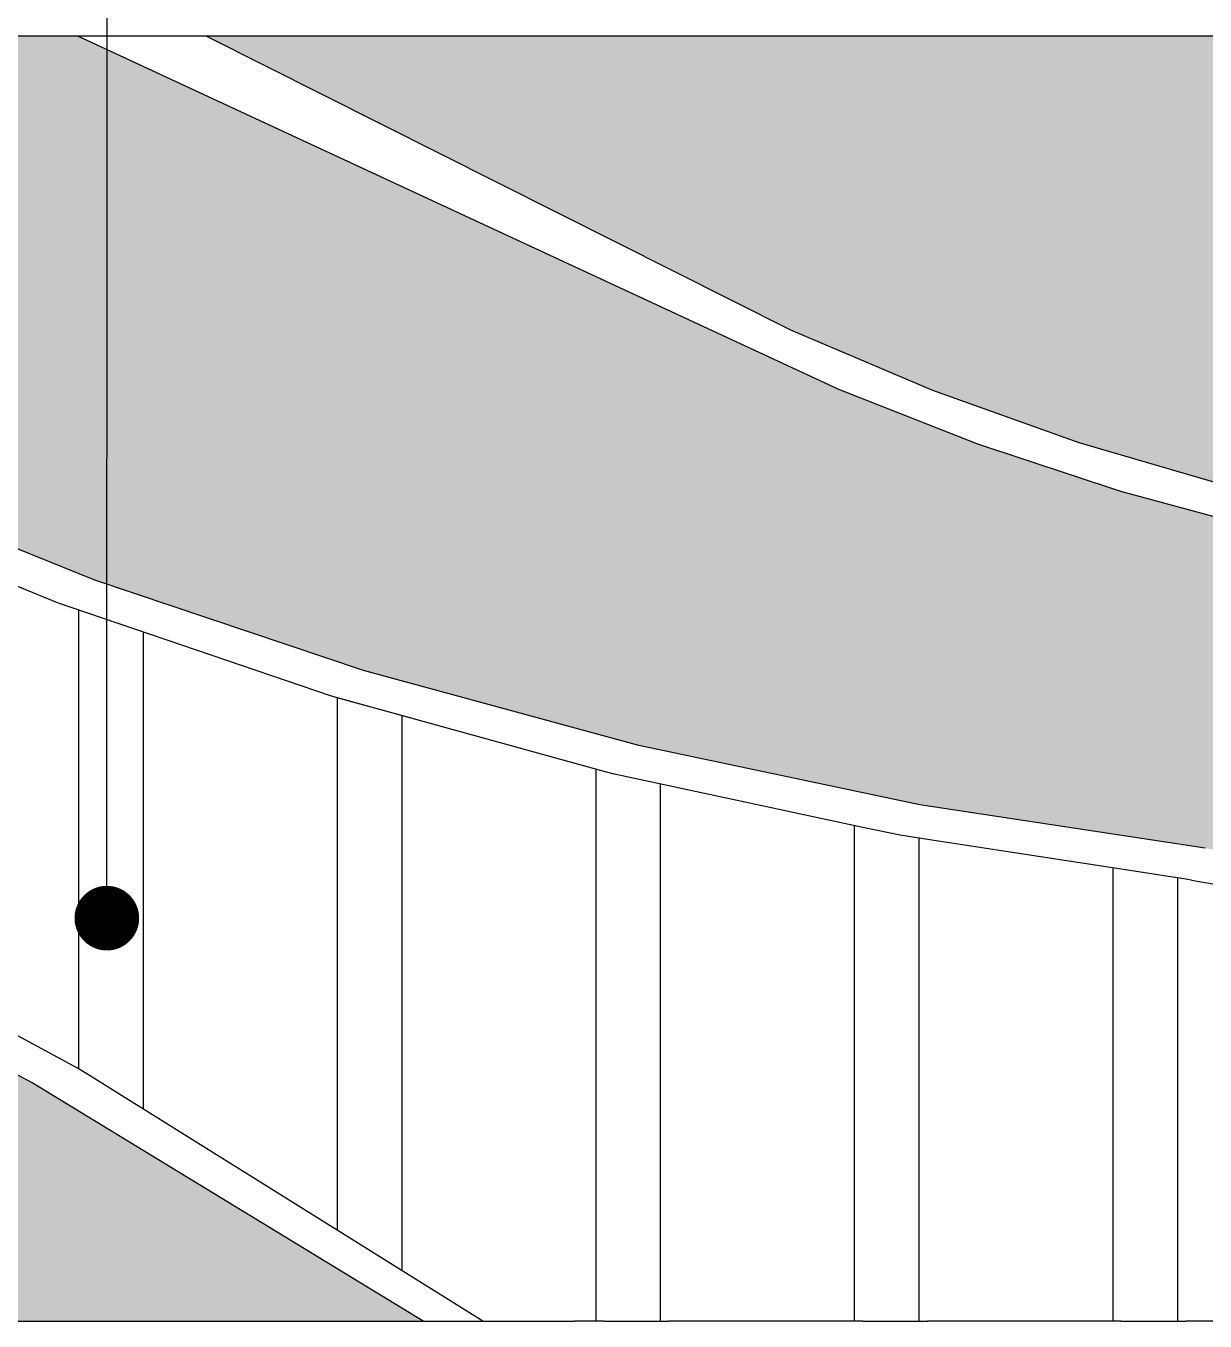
# Model space of a CAD drawing. Extents: x 396092 to 455492, y 17293 to 132793.
# Drawn here: x 401990 to 402719, y 39248 to 40049 of the extents above; entities that cross this region are included whole.
import ezdxf

# ---------------------------------------------------------------- set-up
doc = ezdxf.new("R2010")
doc.units = 0
doc.header["$LTSCALE"] = 1000
doc.header["$MEASUREMENT"] = 0
doc.layers.add('DIM_LEAD', color=3, linetype='Continuous')
doc.layers.add('MU', color=34, linetype='Continuous')

msp = doc.modelspace()

# ---------------------------------------------------------------- hatches: boundary and pattern name
h = msp.add_hatch()
h.set_pattern_fill('HEX', color=8, scale=20)
h.set_pattern_definition([(0, (113396.092, 13306.69), (0, 32.99556), [19.05, -38.1]), (120, (113396.092, 13306.69), (-28.574993, -16.49778), [19.05, -38.1]), (60, (113415.142, 13306.69), (-28.574993, 16.49778), [19.05, -38.1])])
h.paths.add_polyline_path([(401907.13, 39441.07), (401817.03, 39481.71), (401723.79, 39517.2), (401627.86, 39547.38), (401529.66, 39572.11), (401429.66, 39591.27), (401328.32, 39604.78), (401226.1, 39612.58), (401123.47, 39614.63), (401020.91, 39610.91), (400402.73, 39553.59), (400402.73, 39248.01), (402235.62, 39248.01), (401993.68, 39395.47)])
h.paths.add_polyline_path([(402492.57, 39824.56), (402021.75, 40043.01), (401318.49, 40043.01), (401302.03, 40043.01), (401871.23, 39771.56), (402032.39, 39706.39), (402198.57, 39650.49), (402368.99, 39604.09), (402542.85, 39567.42), (402719.33, 39540.66, 0.106711), (404002.73, 39578.3), (404002.73, 39727.15, -0.078688), (403034.21, 39694.11), (402943.56, 39703.05), (402849.89, 39717.47), (402757.57, 39736.93), (402666.98, 39761.33), (402578.53, 39790.58)])
h.paths.add_polyline_path([(404002.73, 40043.01), (402101.09, 40043.01), (402462.87, 39861.29), (402550.6, 39823.81), (402641.26, 39791.42), (402734.41, 39764.28), (402829.61, 39742.52), (402926.39, 39726.24), (403024.31, 39715.51, 0.080022), (404002.73, 39747.52)], flags=17)

# ---------------------------------------------------------------- linework, layer by layer
at = {"layer": 'DIM_LEAD'}
msp.add_line((402039.85, 39497.27), (402040.44, 41429.5), dxfattribs=at)
at = {"layer": 'DIM_LEAD', "const_width": 20}
msp.add_lwpolyline([(402039.84, 39487.27, 1), (402039.85, 39507.27, 1)], format="xyb", close=True, dxfattribs=at)
at = {"layer": 'MU', "color": 37}
for p, q in [((401318.49, 40043.01), (402070.95, 40043.01)), ((402021.75, 40043.01), (402492.57, 39824.56)), ((402070.95, 40043.01), (402104.54, 40043.01)), ((402101.09, 40043.01), (402462.87, 39861.29)), ((402104.54, 40043.01), (404002.73, 40043.01)), ((402462.87, 39861.29), (402550.6, 39823.81)), ((402492.57, 39824.56), (402578.53, 39790.58)), ((402550.6, 39823.81), (402641.26, 39791.42)), ((402578.53, 39790.58), (402666.98, 39761.33)), ((402641.26, 39791.42), (402734.41, 39764.28)), ((402032.39, 39706.39), (401871.23, 39771.56)), ((402666.98, 39761.33), (402757.57, 39736.93)), ((402009.24, 39692.36), (401907.49, 39734.11)), ((402198.57, 39650.49), (402032.39, 39706.39)), ((402027.49, 39686.14), (402009.24, 39692.36)), ((402022.49, 39404.05), (402022.49, 39687.85)), ((402067.49, 39672.49), (402027.49, 39686.14)), ((402062.49, 39379.08), (402062.49, 39674.2)), ((402178.85, 39634.5), (402067.49, 39672.49)), ((402368.99, 39604.09), (402198.57, 39650.49)), ((402187.49, 39632.11), (402178.85, 39634.5)), ((402347.49, 39587.97), (402178.85, 39634.5)), ((402182.49, 39304.19), (402182.49, 39633.49)), ((402227.49, 39621.08), (402187.49, 39632.11)), ((402222.49, 39279.23), (402222.49, 39622.46)), ((402542.85, 39567.42), (402368.99, 39604.09)), ((402342.49, 39248.01), (402342.49, 39589.35)), ((402352.91, 39586.47), (402347.49, 39587.97)), ((402387.49, 39579.08), (402352.91, 39586.47)), ((402382.49, 39248.01), (402382.49, 39580.15)), ((402507.49, 39553.44), (402387.49, 39579.08)), ((402719.33, 39540.66), (402542.85, 39567.42)), ((402502.49, 39248.01), (402502.49, 39554.51)), ((402530.57, 39548.51), (402507.49, 39553.44)), ((402547.49, 39545.92), (402530.57, 39548.51)), ((402542.49, 39248.01), (402542.49, 39546.68)), ((402667.49, 39527.49), (402547.49, 39545.92)), ((402662.49, 39248.01), (402662.49, 39528.26)), ((402707.49, 39521.35), (402667.49, 39527.49)), ((402702.49, 39248.01), (402702.49, 39522.12)), ((402710.98, 39520.81), (402707.49, 39521.35)), ((402021.77, 39404.49), (401933.59, 39452.06)), ((401993.68, 39395.47), (401907.13, 39441.07)), ((402027.49, 39400.93), (402021.77, 39404.49)), ((402235.62, 39248.01), (401993.68, 39395.47)), ((402272.5, 39248.01), (402027.49, 39400.93)), ((400402.73, 39248.01), (402296.71, 39248.01)), ((402296.71, 39248.01), (402329.14, 39248.01)), ((402347.49, 39248.01), (402329.14, 39248.01)), ((402347.49, 39248.01), (402387.49, 39248.01)), ((402507.49, 39248.01), (402387.49, 39248.01)), ((402507.49, 39248.01), (402547.49, 39248.01)), ((402667.49, 39248.01), (402547.49, 39248.01)), ((402667.49, 39248.01), (402707.49, 39248.01)), ((402827.49, 39248.01), (402707.49, 39248.01))]:
    msp.add_line(p, q, dxfattribs=at)
msp.add_arc((403269.84, 42584.41), 3114.16, 259.66188, 283.71095, dxfattribs=at)

doc.saveas('drawing.dxf')
